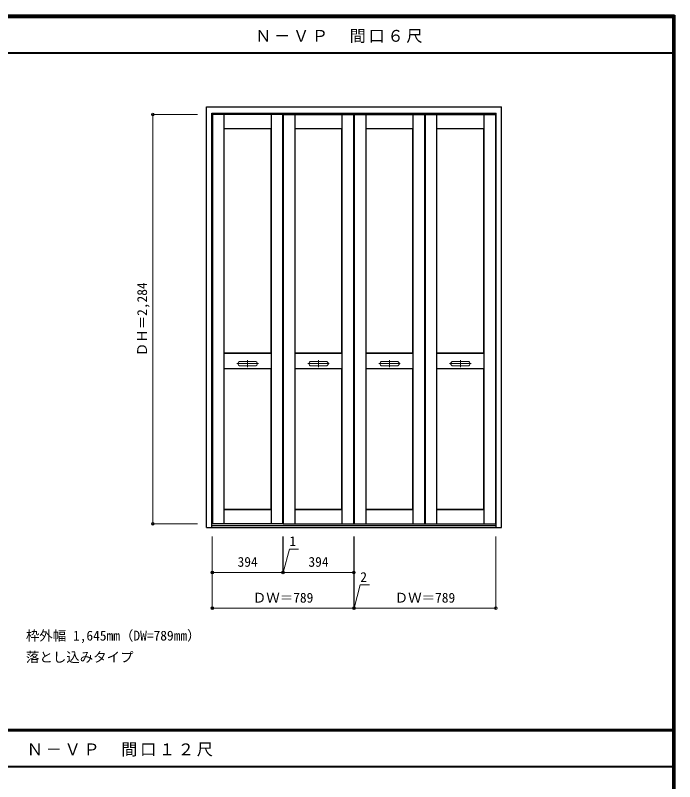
# Model space of a CAD drawing. Units: millimetres, scale not verified. Extents: x -6000 to 5700, y -4307 to 4175.
# Drawn here: x 2024 to 5700, y -100 to 4175 of the extents above; entities that cross this region are included whole.
import ezdxf
from ezdxf.enums import TextEntityAlignment as Align

# ---------------------------------------------------------------- set-up
doc = ezdxf.new("R2010")
doc.units = ezdxf.units.MM
doc.header["$LTSCALE"] = 30
doc.header["$PDMODE"] = 32
doc.header["$PDSIZE"] = 15
doc.linetypes.add('CHAIN1', pattern=[8, 5, -1, 1, -1])
for name, color, linetype, lineweight in [('0-1_通り芯', 4, 'CHAIN1', 9), ('0-2_扉', 3, 'Continuous', 25), ('0-3_仕上げ', 7, 'Continuous', 18), ('0-4_枠', 3, 'Continuous', 25), ('0-B_寸法', 4, 'Continuous', 9), ('F-1_枠', 6, 'Continuous', 40)]:
    doc.layers.add(name, color=color, linetype=linetype, lineweight=lineweight)
doc.layers.add('0-A_文字', color=7, linetype='Continuous')
doc.styles.add('ＭＳ ゴシック', font='')
doc.styles.get('ＭＳ ゴシック').set_extended_font_data('MS Gothic')

msp = doc.modelspace()

# ---------------------------------------------------------------- linework, layer by layer
at = {"layer": '0-1_通り芯'}
for p, q in [((3379.52, 2232), (3259.52, 2232)), ((3319.52, 2252), (3319.52, 2212)), ((3774.52, 2232), (3654.52, 2232)), ((3714.52, 2252), (3714.52, 2212)), ((4170.52, 2232), (4050.52, 2232)), ((4110.52, 2252), (4110.52, 2212)), ((4565.52, 2232), (4445.52, 2232)), ((4505.52, 2252), (4505.52, 2212))]:
    msp.add_line(p, q, dxfattribs=at)
at = {"layer": '0-2_扉'}
for p, q in [((3122.52, 3621.5), (3122.52, 1337.5)), ((3516.52, 3621.5), (3122.52, 3621.5)), ((3516.52, 1337.5), (3516.52, 3621.5)), ((3517.52, 1337.5), (3517.52, 3621.5)), ((3517.52, 3621.5), (3911.52, 3621.5)), ((3911.52, 3621.5), (3911.52, 1337.5)), ((3913.52, 3621.5), (4307.52, 3621.5)), ((3913.52, 3621.5), (3913.52, 1337.5)), ((4307.52, 3621.5), (4307.52, 1337.5)), ((4308.52, 3621.5), (4702.52, 3621.5)), ((4308.52, 3621.5), (4308.52, 1337.5)), ((4702.52, 3621.5), (4702.52, 1337.5)), ((3516.52, 1337.5), (3122.52, 1337.5)), ((3517.52, 1337.5), (3911.52, 1337.5)), ((3913.52, 1337.5), (4307.52, 1337.5)), ((4308.52, 1337.5), (4702.52, 1337.5))]:
    msp.add_line(p, q, dxfattribs=at)
at = {"layer": '0-3_仕上げ'}
for p, q in [((3124.52, 1337.5), (3124.52, 3621.5)), ((3187.02, 1337.5), (3187.02, 3621.5)), ((3189.02, 3543.5), (3189.02, 3621.5)), ((3450.02, 3543.5), (3450.02, 3621.5)), ((3452.02, 1337.5), (3452.02, 3621.5)), ((3514.52, 1337.5), (3514.52, 3621.5)), ((3519.52, 1337.5), (3519.52, 3621.5)), ((3582.02, 1337.5), (3582.02, 3621.5)), ((3584.02, 3543.5), (3584.02, 3621.5)), ((3845.02, 3543.5), (3845.02, 3621.5)), ((3847.02, 1337.5), (3847.02, 3621.5)), ((3909.52, 1337.5), (3909.52, 3621.5)), ((3915.52, 1337.5), (3915.52, 3621.5)), ((3978.02, 1337.5), (3978.02, 3621.5)), ((3980.02, 3543.5), (3980.02, 3621.5)), ((4241.02, 3543.5), (4241.02, 3621.5)), ((4243.02, 1337.5), (4243.02, 3621.5)), ((4305.52, 1337.5), (4305.52, 3621.5)), ((4310.52, 1337.5), (4310.52, 3621.5)), ((4373.02, 1337.5), (4373.02, 3621.5)), ((4375.02, 3543.5), (4375.02, 3621.5)), ((4636.02, 3543.5), (4636.02, 3621.5)), ((4638.02, 1337.5), (4638.02, 3621.5)), ((4700.52, 1337.5), (4700.52, 3621.5)), ((3189.02, 3543.5), (3188.02, 3542.5)), ((3450.02, 3543.5), (3189.02, 3543.5)), ((3450.02, 3543.5), (3451.02, 3542.5)), ((3584.02, 3543.5), (3583.02, 3542.5)), ((3845.02, 3543.5), (3584.02, 3543.5)), ((3845.02, 3543.5), (3846.02, 3542.5)), ((3980.02, 3543.5), (3979.02, 3542.5)), ((4241.02, 3543.5), (3980.02, 3543.5)), ((4241.02, 3543.5), (4242.02, 3542.5)), ((4375.02, 3543.5), (4374.02, 3542.5)), ((4636.02, 3543.5), (4375.02, 3543.5)), ((4636.02, 3543.5), (4637.02, 3542.5)), ((3189.02, 2290.5), (3188.02, 2289.5)), ((3189.02, 2288.5), (3188.02, 2289.5)), ((3188.02, 2289.5), (3188.02, 2203.5)), ((3189.02, 2288.5), (3189.02, 2204.5)), ((3450.02, 2288.5), (3189.02, 2288.5)), ((3450.02, 2290.5), (3451.02, 2289.5)), ((3450.02, 2288.5), (3451.02, 2289.5)), ((3450.02, 2288.5), (3450.02, 2204.5)), ((3451.02, 2289.5), (3451.02, 2203.5)), ((3584.02, 2290.5), (3583.02, 2289.5)), ((3584.02, 2288.5), (3583.02, 2289.5)), ((3583.02, 2289.5), (3583.02, 2203.5)), ((3584.02, 2288.5), (3584.02, 2204.5)), ((3845.02, 2288.5), (3584.02, 2288.5)), ((3845.02, 2290.5), (3846.02, 2289.5)), ((3845.02, 2288.5), (3846.02, 2289.5)), ((3845.02, 2288.5), (3845.02, 2204.5)), ((3846.02, 2289.5), (3846.02, 2203.5)), ((3980.02, 2290.5), (3979.02, 2289.5)), ((3980.02, 2288.5), (3979.02, 2289.5)), ((3979.02, 2289.5), (3979.02, 2203.5)), ((3980.02, 2288.5), (3980.02, 2204.5)), ((4241.02, 2288.5), (3980.02, 2288.5)), ((4241.02, 2290.5), (4242.02, 2289.5)), ((4241.02, 2288.5), (4242.02, 2289.5)), ((4241.02, 2288.5), (4241.02, 2204.5)), ((4242.02, 2289.5), (4242.02, 2203.5)), ((4375.02, 2290.5), (4374.02, 2289.5)), ((4375.02, 2288.5), (4374.02, 2289.5)), ((4374.02, 2289.5), (4374.02, 2203.5)), ((4375.02, 2288.5), (4375.02, 2204.5)), ((4636.02, 2288.5), (4375.02, 2288.5)), ((4636.02, 2290.5), (4637.02, 2289.5)), ((4636.02, 2288.5), (4637.02, 2289.5)), ((4636.02, 2288.5), (4636.02, 2204.5)), ((4637.02, 2289.5), (4637.02, 2203.5)), ((3361.02, 2244.5), (3278.02, 2244.5)), ((3756.02, 2244.5), (3673.02, 2244.5)), ((4152.02, 2244.5), (4069.02, 2244.5)), ((4547.02, 2244.5), (4464.02, 2244.5)), ((3189.02, 2204.5), (3188.02, 2203.5)), ((3189.02, 2202.5), (3188.02, 2203.5)), ((3450.02, 2204.5), (3189.02, 2204.5)), ((3361.02, 2219.5), (3278.02, 2219.5)), ((3450.02, 2204.5), (3451.02, 2203.5)), ((3450.02, 2202.5), (3451.02, 2203.5)), ((3584.02, 2204.5), (3583.02, 2203.5)), ((3584.02, 2202.5), (3583.02, 2203.5)), ((3845.02, 2204.5), (3584.02, 2204.5)), ((3756.02, 2219.5), (3673.02, 2219.5)), ((3845.02, 2204.5), (3846.02, 2203.5)), ((3845.02, 2202.5), (3846.02, 2203.5)), ((3980.02, 2204.5), (3979.02, 2203.5)), ((3980.02, 2202.5), (3979.02, 2203.5)), ((4241.02, 2204.5), (3980.02, 2204.5)), ((4152.02, 2219.5), (4069.02, 2219.5)), ((4241.02, 2204.5), (4242.02, 2203.5)), ((4241.02, 2202.5), (4242.02, 2203.5)), ((4375.02, 2204.5), (4374.02, 2203.5)), ((4375.02, 2202.5), (4374.02, 2203.5)), ((4636.02, 2204.5), (4375.02, 2204.5)), ((4547.02, 2219.5), (4464.02, 2219.5)), ((4636.02, 2204.5), (4637.02, 2203.5)), ((4636.02, 2202.5), (4637.02, 2203.5)), ((3189.02, 1417.5), (3188.02, 1416.5)), ((3188.02, 1416.5), (3188.02, 1337.5)), ((3189.02, 1415.5), (3188.02, 1416.5)), ((3189.02, 1415.5), (3189.02, 1337.5)), ((3450.02, 1415.5), (3189.02, 1415.5)), ((3450.02, 1417.5), (3451.02, 1416.5)), ((3450.02, 1415.5), (3451.02, 1416.5)), ((3450.02, 1415.5), (3450.02, 1337.5)), ((3451.02, 1416.5), (3451.02, 1337.5)), ((3584.02, 1417.5), (3583.02, 1416.5)), ((3583.02, 1416.5), (3583.02, 1337.5)), ((3584.02, 1415.5), (3583.02, 1416.5)), ((3584.02, 1415.5), (3584.02, 1337.5)), ((3845.02, 1415.5), (3584.02, 1415.5)), ((3845.02, 1417.5), (3846.02, 1416.5)), ((3845.02, 1415.5), (3846.02, 1416.5)), ((3845.02, 1415.5), (3845.02, 1337.5)), ((3846.02, 1416.5), (3846.02, 1337.5)), ((3980.02, 1417.5), (3979.02, 1416.5)), ((3979.02, 1416.5), (3979.02, 1337.5)), ((3980.02, 1415.5), (3979.02, 1416.5)), ((3980.02, 1415.5), (3980.02, 1337.5)), ((4241.02, 1415.5), (3980.02, 1415.5)), ((4241.02, 1417.5), (4242.02, 1416.5)), ((4241.02, 1415.5), (4242.02, 1416.5)), ((4241.02, 1415.5), (4241.02, 1337.5)), ((4242.02, 1416.5), (4242.02, 1337.5)), ((4375.02, 1417.5), (4374.02, 1416.5)), ((4374.02, 1416.5), (4374.02, 1337.5)), ((4375.02, 1415.5), (4374.02, 1416.5)), ((4375.02, 1415.5), (4375.02, 1337.5)), ((4636.02, 1415.5), (4375.02, 1415.5)), ((4636.02, 1417.5), (4637.02, 1416.5)), ((4636.02, 1415.5), (4637.02, 1416.5)), ((4636.02, 1415.5), (4636.02, 1337.5)), ((4637.02, 1416.5), (4637.02, 1337.5))]:
    msp.add_line(p, q, dxfattribs=at)
at = {"layer": '0-3_仕上げ', "color": 3, "lineweight": 25}
for p, q in [((3189.02, 2290.5), (3189.02, 3541.5)), ((3450.02, 3541.5), (3189.02, 3541.5)), ((3450.02, 2290.5), (3450.02, 3541.5)), ((3584.02, 2290.5), (3584.02, 3541.5)), ((3845.02, 3541.5), (3584.02, 3541.5)), ((3845.02, 2290.5), (3845.02, 3541.5)), ((3980.02, 2290.5), (3980.02, 3541.5)), ((4241.02, 3541.5), (3980.02, 3541.5)), ((4241.02, 2290.5), (4241.02, 3541.5)), ((4375.02, 2290.5), (4375.02, 3541.5)), ((4636.02, 3541.5), (4375.02, 3541.5)), ((4636.02, 2290.5), (4636.02, 3541.5)), ((3450.02, 2290.5), (3189.02, 2290.5)), ((3845.02, 2290.5), (3584.02, 2290.5)), ((4241.02, 2290.5), (3980.02, 2290.5)), ((4636.02, 2290.5), (4375.02, 2290.5)), ((3189.02, 1417.5), (3189.02, 2202.5)), ((3450.02, 2202.5), (3189.02, 2202.5)), ((3450.02, 1417.5), (3450.02, 2202.5)), ((3584.02, 1417.5), (3584.02, 2202.5)), ((3845.02, 2202.5), (3584.02, 2202.5)), ((3845.02, 1417.5), (3845.02, 2202.5)), ((3980.02, 1417.5), (3980.02, 2202.5)), ((4241.02, 2202.5), (3980.02, 2202.5)), ((4241.02, 1417.5), (4241.02, 2202.5)), ((4375.02, 1417.5), (4375.02, 2202.5)), ((4636.02, 2202.5), (4375.02, 2202.5)), ((4636.02, 1417.5), (4636.02, 2202.5)), ((3450.02, 1417.5), (3189.02, 1417.5)), ((3845.02, 1417.5), (3584.02, 1417.5)), ((4241.02, 1417.5), (3980.02, 1417.5)), ((4636.02, 1417.5), (4375.02, 1417.5))]:
    msp.add_line(p, q, dxfattribs=at)
at = {"layer": '0-3_仕上げ'}
for points in [[(3189.02, 3541.5), (3188.02, 3542.5), (3188.02, 3621.5)], [(3450.02, 3541.5), (3451.02, 3542.5), (3451.02, 3621.5)], [(3584.02, 3541.5), (3583.02, 3542.5), (3583.02, 3621.5)], [(3845.02, 3541.5), (3846.02, 3542.5), (3846.02, 3621.5)], [(3980.02, 3541.5), (3979.02, 3542.5), (3979.02, 3621.5)], [(4241.02, 3541.5), (4242.02, 3542.5), (4242.02, 3621.5)], [(4375.02, 3541.5), (4374.02, 3542.5), (4374.02, 3621.5)], [(4636.02, 3541.5), (4637.02, 3542.5), (4637.02, 3621.5)]]:
    msp.add_lwpolyline(points, dxfattribs=at)
for centre, start, end in [((3278.02, 2232), 90, 180), ((3278.02, 2232), 180, 270), ((3361.02, 2232), 0, 90), ((3361.02, 2232), 270, 0), ((3673.02, 2232), 90, 180), ((3673.02, 2232), 180, 270), ((3756.02, 2232), 0, 90), ((3756.02, 2232), 270, 0), ((4069.02, 2232), 90, 180), ((4069.02, 2232), 180, 270), ((4152.02, 2232), 0, 90), ((4152.02, 2232), 270, 0), ((4464.02, 2232), 90, 180), ((4464.02, 2232), 180, 270), ((4547.02, 2232), 0, 90), ((4547.02, 2232), 270, 0)]:
    msp.add_arc(centre, 12.5, start, end, dxfattribs=at)
at = {"layer": '0-4_枠'}
for p, q in [((3090.02, 3665), (4735.02, 3665)), ((3090.02, 1317), (3090.02, 3665)), ((4735.02, 1317), (4735.02, 3665)), ((3120.02, 3629), (4705.02, 3629)), ((3120.02, 1317), (3120.02, 3629)), ((4705.02, 1317), (4705.02, 3629)), ((3120.02, 1329), (4705.02, 1329)), ((3090.02, 1317), (4735.02, 1317))]:
    msp.add_line(p, q, dxfattribs=at)
at = {"layer": '0-B_寸法'}
for p, q in [((2790.02, 3621.5), (2790.02, 1337.5)), ((2790.02, 3621.5), (3040.02, 3621.5)), ((2790.02, 1337.5), (3040.02, 1337.5)), ((3122.52, 867), (3122.52, 1267)), ((3516.52, 1067), (3516.52, 1267)), ((3517.52, 1067), (3517.52, 1267)), ((3911.52, 867), (3911.52, 1267)), ((3913.52, 867), (3913.52, 1267)), ((4702.52, 867), (4702.52, 1267)), ((3517.02, 1067), (3551.97, 1197.43)), ((3551.97, 1197.43), (3602.76, 1197.43)), ((3122.52, 1067), (3516.52, 1067)), ((3516.52, 1067), (3517.52, 1067)), ((3517.52, 1067), (3911.52, 1067)), ((3912.52, 867), (3947.47, 997.43)), ((3947.47, 997.43), (3998.26, 997.43)), ((3122.52, 867), (3911.52, 867)), ((3911.52, 867), (3913.52, 867)), ((3913.52, 867), (4702.52, 867))]:
    msp.add_line(p, q, dxfattribs=at)
at = {"layer": '0-B_寸法', "color": 7}
for p in [(2790.02, 3621.5), (2790.02, 1337.5), (3122.52, 1067), (3516.52, 1067), (3517.52, 1067), (3911.52, 1067), (3122.52, 867), (3911.52, 867), (3913.52, 867), (4702.52, 867)]:
    msp.add_point(p, dxfattribs=at)
at = {"layer": 'F-1_枠'}
for p, q in [((-6000, 4175), (5700, 4175)), ((-6000, 4170), (5700, 4170)), ((-6000, 4165), (5700, 4165)), ((5690, 4175), (5690, -4205)), ((5695, 4175), (5695, -4205)), ((5700, 4175), (5700, -4205)), ((-6000, 3965), (5700, 3965)), ((-6000, 190.5), (5700, 190.5)), ((-6000, 187.5), (5700, 187.5)), ((-6000, 184.5), (5700, 184.5)), ((-6000, -15.5), (5700, -15.5))]:
    msp.add_line(p, q, dxfattribs=at)

# ---------------------------------------------------------------- texts
at = {"layer": '0-A_文字', "style": 'ＭＳ ゴシック'}
for s, p in [('枠外幅 1,645mm（DW=789mm）', (2083.33, 670.5)), ('落とし込みタイプ', (2083.33, 550.5))]:
    msp.add_text(s, height=54.99, dxfattribs=at).set_placement(p, align=Align.BOTTOM_LEFT)
at = {"layer": '0-A_文字', "char_height": 65.98, "attachment_point": 7, "style": 'ＭＳ ゴシック'}
for s, insert in [('\\T1.17;Ｎ－ＶＰ\u3000間口６尺', (3361.67, 4020)), ('\\T1.17;Ｎ－ＶＰ\u3000間口１２尺', (2088.26, 39.5))]:
    msp.add_mtext(s, dxfattribs=dict(at, insert=insert))
at = {"layer": '0-B_寸法', "color": 7, "style": 'ＭＳ ゴシック'}
msp.add_text('ＤＨ＝2,284', height=54.99, rotation=90, dxfattribs=at).set_placement((2775.02, 2273.25), align=Align.BOTTOM_LEFT)
for s, p in [('1', (3551.97, 1197.43)), ('394', (3263.27, 1082)), ('394', (3658.27, 1082)), ('2', (3947.47, 997.43)), ('ＤＷ＝789', (3348.27, 882)), ('ＤＷ＝789', (4139.27, 882))]:
    msp.add_text(s, height=54.99, dxfattribs=at).set_placement(p, align=Align.BOTTOM_LEFT)

doc.saveas('drawing.dxf')
